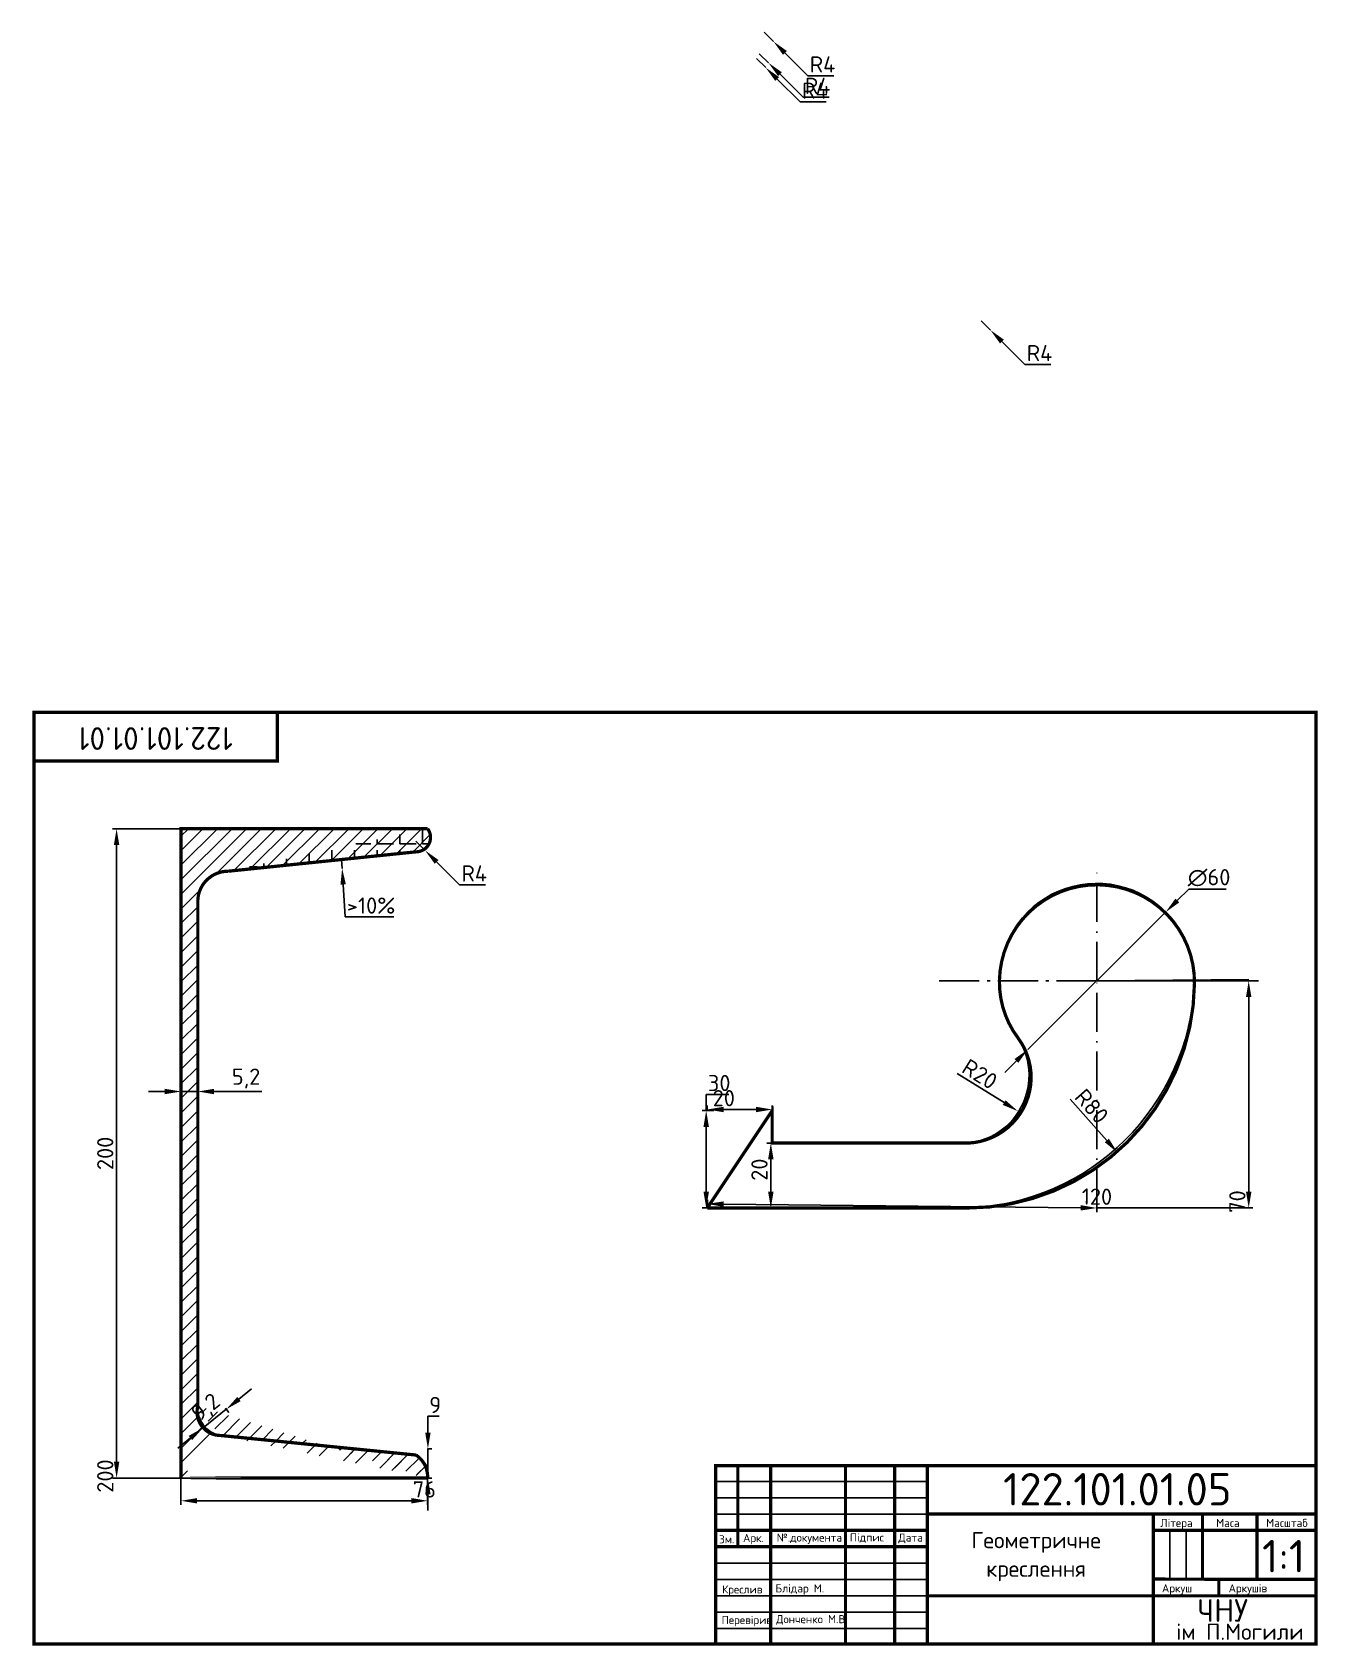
# Model space of a CAD drawing. Header units: millimetres. Extents: x 20 to 416, y 4 to 502.
import ezdxf
from ezdxf.enums import TextEntityAlignment as Align

# ---------------------------------------------------------------- set-up
doc = ezdxf.new("R2010")
doc.units = ezdxf.units.MM
doc.header["$PDMODE"] = 34
doc.header["$PDSIZE"] = -3
doc.linetypes.add('ACAD_ISO10W100', pattern=[18, 12, -3, 0, -3])
for name, color, linetype in [('Контур', 7, 'Continuous'), ('Осьові', 1, 'ACAD_ISO10W100'), ('Розміри', 5, 'Continuous')]:
    doc.layers.add(name, color=color, linetype=linetype)
doc.styles.get("Standard").update_dxf_attribs({"font": 'isocpeur.ttf'})
doc.dimstyles.new('ESKD_', dxfattribs={"dimtxt": 5, "dimasz": 5, "dimexe": 1.25, "dimexo": 0, "dimgap": 1, "dimtad": 1, "dimtoh": 1, "dimdec": 1, "dimtxsty": 'Standard', "dimcen": 2.5, "dimclrd": 256, "dimclre": 256, "dimclrt": 256, "dimadec": 0, "dimazin": 0, "dimtfac": 1, "dimtdec": 1, "dimtmove": 0, "dimatfit": 3, "dimfxl": 1, "dimtfillclr": 256, "dimlwd": -1, "dimlwe": -1, "dimarcsym": 0})

# ---------------------------------------------------------------- blocks, each defined once
blk = doc.blocks.new('*D1')
at = {"layer": 'Defpoints', "color": 0, "transparency": 16777216}
for p in [(65.29634847582204, 256.1657777469815), (45.47572774469847, 56.16577774698137), (65.296348475822, 56.16577774698138)]:
    blk.add_point(p, dxfattribs=at)
at = {"layer": 'Розміри', "transparency": 16777216}
for p, q in [((65.29634847582204, 256.1657777469815), (44.22572774469842, 256.1657777469815)), ((45.47572774469842, 251.1657777469815), (45.47572774469847, 61.16577774698137)), ((65.296348475822, 56.16577774698138), (44.22572774469847, 56.16577774698137))]:
    blk.add_line(p, q, dxfattribs=at)
for points in [[(44.64239441136509, 251.1657777469815), (46.30906107803176, 251.1657777469815), (45.47572774469842, 256.1657777469815)], [(44.64239441136513, 61.16577774698137), (46.3090610780318, 61.16577774698137), (45.47572774469847, 56.16577774698137)]]:
    blk.add_solid(points, dxfattribs=at)
at = {"layer": 'Розміри', "transparency": 16777216, "insert": (41.97572774469847, 56.77476887357068), "char_height": 5, "attachment_point": 5, "rotation": 90}
blk.add_mtext('200', dxfattribs=at)
blk = doc.blocks.new('*D2')
at = {"layer": 'Defpoints', "color": 0, "transparency": 16777216}
for p in [(45.47572774469847, 256.1657777469814), (45.47572774469844, 256.1657777469814), (65.296348475822, 56.16577774698138)]:
    blk.add_point(p, dxfattribs=at)
at = {"layer": 'Розміри', "transparency": 16777216}
for p, q in [((45.47572774469847, 256.1657777469814), (44.22572774469844, 256.1657777469814)), ((45.47572774469848, 61.16577774698137), (45.47572774469844, 251.1657777469814)), ((65.296348475822, 56.16577774698138), (44.22572774469848, 56.16577774698137))]:
    blk.add_line(p, q, dxfattribs=at)
for points in [[(44.6423944113651, 251.1657777469814), (46.30906107803177, 251.1657777469814), (45.47572774469844, 256.1657777469814)], [(44.64239441136515, 61.16577774698137), (46.30906107803182, 61.16577774698137), (45.47572774469848, 56.16577774698137)]]:
    blk.add_solid(points, dxfattribs=at)
at = {"layer": 'Розміри', "transparency": 16777216, "insert": (41.9757277446985, 156.1657777469813), "char_height": 5, "attachment_point": 5, "rotation": 90}
blk.add_mtext('200', dxfattribs=at)
blk = doc.blocks.new('*D5')
at = {"layer": 'Defpoints', "color": 0, "transparency": 16777216}
for p in [(79.03711733396932, 77.66388135562936), (71.87284170376974, 71.9233466405667), (72.116121694207, 71.61972947016069)]:
    blk.add_point(p, dxfattribs=at)
at = {"layer": 'Розміри', "transparency": 16777216}
for p, q in [((83.18231877100732, 80.48676526863227), (87.08424021760807, 83.6132663520412)), ((79.28039732440658, 77.36026418522334), (72.116121694207, 71.61972947016069)), ((79.03711733396932, 77.66388135562936), (80.06202259525881, 76.38478382357316)), ((71.87284170376974, 71.9233466405667), (72.89774696505923, 70.64424910851051)), ((68.21420024760626, 68.49322838675177), (64.31227880100552, 65.36672730334284))]:
    blk.add_line(p, q, dxfattribs=at)
for points in [[(82.66123525710583, 81.1370855097324), (83.7034022849088, 79.83644502753215), (79.28039732440658, 77.36026418522334)], [(67.69311673370477, 69.14354862785189), (68.73528376150774, 67.84290814565163), (72.116121694207, 71.61972947016069)]]:
    blk.add_solid(points, dxfattribs=at)
at = {"layer": 'Розміри', "transparency": 16777216, "insert": (73.19705864257963, 77.61153398497261), "char_height": 5, "attachment_point": 5, "rotation": 38.704225953155365}
blk.add_mtext('9,2', dxfattribs=at)
blk = doc.blocks.new('*D6')
at = {"layer": 'Defpoints', "color": 0, "transparency": 16777216}
for p in [(65.29634847582201, 56.16577774698135), (141.296348475822, 56.16577774698135), (141.296348475822, 49.15254101047003)]:
    blk.add_point(p, dxfattribs=at)
at = {"layer": 'Розміри', "transparency": 16777216}
for p, q in [((65.29634847582201, 56.16577774698135), (65.29634847582201, 47.90254101047003)), ((141.296348475822, 56.16577774698135), (141.296348475822, 47.90254101047003)), ((70.29634847582201, 49.15254101047003), (136.296348475822, 49.15254101047003))]:
    blk.add_line(p, q, dxfattribs=at)
for points in [[(70.29634847582201, 49.98587434380337), (70.29634847582201, 48.3192076771367), (65.29634847582201, 49.15254101047003)], [(136.296348475822, 49.98587434380337), (136.296348475822, 48.3192076771367), (141.296348475822, 49.15254101047003)]]:
    blk.add_solid(points, dxfattribs=at)
at = {"layer": 'Розміри', "transparency": 16777216, "insert": (140.2808334249078, 52.65254101047003), "char_height": 5, "attachment_point": 5}
blk.add_mtext('76', dxfattribs=at)
blk = doc.blocks.new('*D7')
at = {"layer": 'Defpoints', "color": 0, "transparency": 16777216}
for p in [(141.2963484758221, 65.16577774698138), (141.378563003931, 65.16577774698138), (141.2963484758221, 56.16577774698138)]:
    blk.add_point(p, dxfattribs=at)
at = {"layer": 'Розміри', "transparency": 16777216}
for p, q in [((141.378563003931, 70.16577774698138), (141.378563003931, 75.16577774698138)), ((141.378563003931, 75.16577774698138), (144.878563003931, 75.16577774698138)), ((141.2963484758221, 65.16577774698138), (142.628563003931, 65.16577774698138)), ((141.3785630039311, 56.16577774698138), (141.378563003931, 65.16577774698138)), ((141.2963484758221, 56.16577774698138), (142.6285630039311, 56.16577774698138)), ((141.3785630039311, 51.16577774698138), (141.3785630039311, 46.16577774698137))]:
    blk.add_line(p, q, dxfattribs=at)
for points in [[(140.5452296705977, 70.16577774698138), (142.2118963372644, 70.16577774698138), (141.378563003931, 65.16577774698138)], [(140.5452296705977, 51.16577774698138), (142.2118963372644, 51.16577774698138), (141.3785630039311, 56.16577774698138)]]:
    blk.add_solid(points, dxfattribs=at)
at = {"layer": 'Розміри', "transparency": 16777216, "insert": (143.628563003931, 78.66577774698132), "char_height": 5, "attachment_point": 5}
blk.add_mtext('9', dxfattribs=at)
blk = doc.blocks.new('*D10')
at = {"layer": 'Defpoints', "color": 0, "transparency": 16777216}
for p in [(227.1128360396156, 169.3400599608106), (229.4464028042238, 169.3400599608106), (229.4464028042238, 139.3400599608106)]:
    blk.add_point(p, dxfattribs=at)
at = {"layer": 'Розміри', "transparency": 16777216}
for p, q in [((227.1128360396156, 169.3400599608106), (227.1128360396156, 174.3403592284411)), ((227.1128360396156, 174.3403592284411), (234.1128360396156, 174.3403592284411)), ((229.4464028042238, 169.3400599608106), (225.8628360396156, 169.3400599608106)), ((227.1128360396156, 144.3400599608106), (227.1128360396156, 164.3400599608106)), ((229.4464028042238, 139.3400599608106), (225.8628360396156, 139.3400599608106))]:
    blk.add_line(p, q, dxfattribs=at)
for points in [[(226.2795027062822, 164.3400599608106), (227.9461693729489, 164.3400599608106), (227.1128360396156, 169.3400599608106)], [(226.2795027062822, 144.3400599608106), (227.9461693729489, 144.3400599608106), (227.1128360396156, 139.3400599608106)]]:
    blk.add_solid(points, dxfattribs=at)
at = {"layer": 'Розміри', "transparency": 16777216, "insert": (231.1128360396156, 177.840359228441), "char_height": 5, "attachment_point": 5}
blk.add_mtext('30', dxfattribs=at)
blk = doc.blocks.new('*D11')
at = {"layer": 'Defpoints', "color": 0, "transparency": 16777216}
for p in [(227.4453872384638, 169.6777912267989), (227.4453872384638, 169.3400599608105), (247.4453872384638, 169.3400599608105)]:
    blk.add_point(p, dxfattribs=at)
at = {"layer": 'Розміри', "transparency": 16777216}
for p, q in [((227.4453872384638, 169.3400599608105), (227.4453872384638, 170.9277912267989)), ((242.4453872384638, 169.6777912267989), (232.4453872384638, 169.6777912267989)), ((247.4453872384638, 169.3400599608105), (247.4453872384638, 170.9277912267989))]:
    blk.add_line(p, q, dxfattribs=at)
for points in [[(232.4453872384638, 170.5111245601323), (232.4453872384638, 168.8444578934656), (227.4453872384638, 169.6777912267989)], [(242.4453872384638, 170.5111245601323), (242.4453872384638, 168.8444578934656), (247.4453872384638, 169.6777912267989)]]:
    blk.add_solid(points, dxfattribs=at)
at = {"layer": 'Розміри', "transparency": 16777216, "insert": (232.5441485880613, 173.1777912267989), "char_height": 5, "attachment_point": 5}
blk.add_mtext('20', dxfattribs=at)
blk = doc.blocks.new('*D12')
at = {"layer": 'Defpoints', "color": 0, "transparency": 16777216}
for p in [(247.4453872384639, 159.3400599608106), (247.0172699041094, 139.3400599608106), (247.4453872384639, 139.3400599608106)]:
    blk.add_point(p, dxfattribs=at)
at = {"layer": 'Розміри', "transparency": 16777216}
for p, q in [((247.4453872384639, 159.3400599608106), (245.7672699041094, 159.3400599608106)), ((247.0172699041094, 154.3400599608106), (247.0172699041094, 144.3400599608106)), ((247.4453872384639, 139.3400599608106), (245.7672699041094, 139.3400599608106))]:
    blk.add_line(p, q, dxfattribs=at)
for points in [[(246.1839365707761, 154.3400599608106), (247.8506032374428, 154.3400599608106), (247.0172699041094, 159.3400599608106)], [(246.1839365707761, 144.3400599608106), (247.8506032374428, 144.3400599608106), (247.0172699041094, 139.3400599608106)]]:
    blk.add_solid(points, dxfattribs=at)
at = {"layer": 'Розміри', "transparency": 16777216, "insert": (243.5172699041094, 151.1523659013552), "char_height": 5, "attachment_point": 5, "rotation": 90}
blk.add_mtext('20', dxfattribs=at)
blk = doc.blocks.new('*D13')
at = {"layer": 'Defpoints', "color": 0, "transparency": 16777216}
for p in [(227.4453872384638, 139.3400599608105), (347.4519375850252, 139.3399915144394), (347.4388365343045, 138.0862154383568)]:
    blk.add_point(p, dxfattribs=at)
at = {"layer": 'Розміри', "transparency": 16777216}
for p, q in [((227.4453872384638, 139.3400599608105), (227.4715491696267, 141.8437678003914)), ((232.4582153431779, 140.5415925151242), (342.4522105310318, 139.3922350362083)), ((347.4388365343045, 138.0862154383568), (347.4649984654674, 140.5899232779378))]:
    blk.add_line(p, q, dxfattribs=at)
for points in [[(232.466922596806, 141.3748803574564), (232.4495080895497, 139.708304672792), (227.4584882891845, 140.5938360368931)], [(342.46091778466, 140.2255228785405), (342.4435032774037, 138.5589471938761), (347.4519375850252, 139.3399915144394)]]:
    blk.add_solid(points, dxfattribs=at)
at = {"layer": 'Розміри', "transparency": 16777216, "insert": (347.4819577037019, 142.8398688986059), "char_height": 5, "attachment_point": 5, "rotation": 359.40132244533226}
blk.add_mtext('120', dxfattribs=at)
blk = doc.blocks.new('*D14')
at = {"layer": 'Defpoints', "color": 0, "transparency": 16777216}
for p in [(347.4453872384639, 209.3400599608106), (347.4453872384639, 139.3400599608105), (394.2359613698184, 139.3400599608105)]:
    blk.add_point(p, dxfattribs=at)
at = {"layer": 'Розміри', "transparency": 16777216}
for p, q in [((347.4453872384639, 209.3400599608106), (395.4859613698184, 209.3400599608106)), ((394.2359613698184, 204.3400599608106), (394.2359613698184, 144.3400599608105)), ((347.4453872384639, 139.3400599608105), (395.4859613698184, 139.3400599608105))]:
    blk.add_line(p, q, dxfattribs=at)
for points in [[(393.4026280364851, 204.3400599608106), (395.0692947031517, 204.3400599608106), (394.2359613698184, 209.3400599608106)], [(393.4026280364851, 144.3400599608105), (395.0692947031517, 144.3400599608105), (394.2359613698184, 139.3400599608105)]]:
    blk.add_solid(points, dxfattribs=at)
at = {"layer": 'Розміри', "transparency": 16777216, "insert": (390.7359613698184, 141.3304179445312), "char_height": 5, "attachment_point": 5, "rotation": 90}
blk.add_mtext('70', dxfattribs=at)
blk = doc.blocks.new('*D15')
at = {"layer": 'Defpoints', "color": 0, "transparency": 16777216}
for p in [(306.1503985335717, 179.7116776867599), (323.1434000947817, 169.1647398401281)]:
    blk.add_point(p, dxfattribs=at)
at = {"layer": 'Розміри', "transparency": 16777216}
blk.add_line((304.4510983774506, 180.7663714714231), (318.8951497044792, 171.8014743017861), dxfattribs=at)
blk.add_solid([(319.3346054480888, 172.5095160335031), (318.4556939608696, 171.093432570069), (323.1434000947817, 169.1647398401281)], dxfattribs=at)
at = {"layer": 'Розміри', "transparency": 16777216, "insert": (311.3947129689743, 180.5760653906453), "char_height": 5, "attachment_point": 5, "rotation": 328.17363032221647}
blk.add_mtext('R20', dxfattribs=at)
blk = doc.blocks.new('*D16')
at = {"layer": 'Defpoints', "color": 0, "transparency": 16777216}
for p in [(368.6938381431596, 230.5179572632042), (326.1969363337679, 188.1621626584169)]:
    blk.add_point(p, dxfattribs=at)
at = {"layer": 'Розміри', "transparency": 16777216}
for p, q in [((375.7766551113916, 237.577256364002), (372.2352466272756, 234.0476068136031)), ((387.2766551113917, 237.577256364002), (375.7766551113916, 237.577256364002)), ((326.1969363337679, 188.1621626584169), (368.6938381431596, 230.5179572632042)), ((322.6555278496519, 184.6325131080179), (319.1141193655359, 181.102863557619))]:
    blk.add_line(p, q, dxfattribs=at)
for points in [[(371.6469717022091, 234.6378415609557), (372.8235215523421, 233.4573720662504), (368.6938381431596, 230.5179572632042)], [(322.0672529245854, 185.2227478553706), (323.2438027747183, 184.0422783606653), (326.1969363337679, 188.1621626584169)]]:
    blk.add_solid(points, dxfattribs=at)
at = {"layer": 'Розміри', "transparency": 16777216, "insert": (382.0266551113916, 241.077256364002), "char_height": 5, "attachment_point": 5}
blk.add_mtext('∅60', dxfattribs=at)
blk = doc.blocks.new('*D17')
at = {"layer": 'Defpoints', "color": 0, "transparency": 16777216}
for p in [(300.8794581231215, 216.3342494352885), (353.8472884273052, 156.3808595989566)]:
    blk.add_point(p, dxfattribs=at)
at = {"layer": 'Розміри', "transparency": 16777216}
blk.add_line((339.2811350936547, 172.8680418039479), (350.5367990332937, 160.1279464637274), dxfattribs=at)
blk.add_solid([(351.1613135107556, 160.6796946960626), (349.912284555832, 159.5761982313922), (353.8472884273052, 156.3808595989566)], dxfattribs=at)
at = {"layer": 'Розміри', "transparency": 16777216, "insert": (345.8766831718081, 170.6888801420311), "char_height": 5, "attachment_point": 5, "rotation": 311.4600658841316}
blk.add_mtext('R80', dxfattribs=at)
blk = doc.blocks.new('*D21')
at = {"layer": 'Defpoints', "color": 0, "transparency": 16777216}
for p in [(137.6862263770185, 252.2938729020858), (140.5214079162767, 249.4722163603627)]:
    blk.add_point(p, dxfattribs=at)
at = {"layer": 'Розміри', "transparency": 16777216}
for p, q in [((137.6862263770185, 252.2938729020858), (140.5214079162767, 249.4722163603627)), ((151.1533386884952, 238.8910043289008), (144.0653848403495, 245.9451456832087)), ((159.1533386884952, 238.8910043289008), (151.1533386884952, 238.8910043289008))]:
    blk.add_line(p, q, dxfattribs=at)
blk.add_solid([(144.6532299532085, 246.5358085038875), (143.4775397274906, 245.3544828625299), (140.5214079162767, 249.4722163603627)], dxfattribs=at)
at = {"layer": 'Розміри', "transparency": 16777216, "insert": (155.6533386884952, 242.3910043289007), "char_height": 5, "attachment_point": 5}
blk.add_mtext('R4', dxfattribs=at)
blk = doc.blocks.new('*D23')
at = {"layer": 'Defpoints', "color": 0, "transparency": 16777216}
for p in [(65.29634847582201, 175.2226141323081), (65.29634847582201, 175.1380924898088), (70.496348475822, 175.1380924898088)]:
    blk.add_point(p, dxfattribs=at)
at = {"layer": 'Розміри', "transparency": 16777216}
for p, q in [((60.29634847582201, 175.2226141323081), (55.29634847582201, 175.2226141323081)), ((65.29634847582201, 175.1380924898088), (65.29634847582201, 176.4726141323081)), ((65.29634847582201, 175.2226141323081), (70.496348475822, 175.2226141323081)), ((70.496348475822, 175.1380924898088), (70.496348475822, 176.4726141323081)), ((75.496348475822, 175.2226141323081), (90.246348475822, 175.2226141323081))]:
    blk.add_line(p, q, dxfattribs=at)
for points in [[(60.29634847582201, 176.0559474656414), (60.29634847582201, 174.3892807989747), (65.29634847582201, 175.2226141323081)], [(75.496348475822, 176.0559474656414), (75.496348475822, 174.3892807989747), (70.496348475822, 175.2226141323081)]]:
    blk.add_solid(points, dxfattribs=at)
at = {"layer": 'Розміри', "transparency": 16777216, "insert": (85.371348475822, 179.2226141323081), "char_height": 5, "attachment_point": 5}
blk.add_mtext('5,2', dxfattribs=at)
blk = doc.blocks.new('*D26')
at = {"layer": 'Defpoints', "color": 0, "transparency": 16777216}
for p in [(242.6118112717301, 493.4353548421537), (245.4469928109883, 490.6136983004307)]:
    blk.add_point(p, dxfattribs=at)
at = {"layer": 'Розміри', "transparency": 16777216}
for p, q in [((242.6118112717301, 493.4353548421537), (245.4469928109883, 490.6136983004307)), ((256.0789235832067, 480.0324862689687), (248.9909697350611, 487.0866276232767)), ((264.0789235832067, 480.0324862689687), (256.0789235832067, 480.0324862689687))]:
    blk.add_line(p, q, dxfattribs=at)
blk.add_solid([(249.5788148479201, 487.6772904439555), (248.4031246222021, 486.4959648025978), (245.4469928109883, 490.6136983004307)], dxfattribs=at)
at = {"layer": 'Розміри', "transparency": 16777216, "insert": (260.5789235832067, 483.5324862689687), "char_height": 5, "attachment_point": 5}
blk.add_mtext('R4', dxfattribs=at)
blk = doc.blocks.new('*D29')
at = {"layer": 'Defpoints', "color": 0, "transparency": 16777216}
for p in [(243.4749547667573, 494.9145756173846), (246.3101363060155, 492.0929190756615)]:
    blk.add_point(p, dxfattribs=at)
at = {"layer": 'Розміри', "transparency": 16777216}
for p, q in [((243.4749547667573, 494.9145756173846), (246.3101363060155, 492.0929190756615)), ((256.9420670782341, 481.5117070441997), (249.8541132300884, 488.5658483985076)), ((264.942067078234, 481.5117070441997), (256.9420670782341, 481.5117070441997))]:
    blk.add_line(p, q, dxfattribs=at)
blk.add_solid([(250.4419583429474, 489.1565112191864), (249.2662681172293, 487.9751855778287), (246.3101363060155, 492.0929190756615)], dxfattribs=at)
at = {"layer": 'Розміри', "transparency": 16777216, "insert": (261.442067078234, 485.0117070441996), "char_height": 5, "attachment_point": 5}
blk.add_mtext('R4', dxfattribs=at)
blk = doc.blocks.new('*D32')
at = {"layer": 'Defpoints', "color": 0, "transparency": 16777216}
for p in [(311.829357785357, 412.5940096088176), (314.6645393246153, 409.7723530670946)]:
    blk.add_point(p, dxfattribs=at)
at = {"layer": 'Розміри', "transparency": 16777216}
for p, q in [((311.829357785357, 412.5940096088176), (314.6645393246153, 409.7723530670946)), ((325.2964700968338, 399.1911410356328), (318.2085162486881, 406.2452823899407)), ((333.2964700968338, 399.1911410356327), (325.2964700968338, 399.1911410356328))]:
    blk.add_line(p, q, dxfattribs=at)
blk.add_solid([(318.7963613615472, 406.8359452106195), (317.6206711358292, 405.6546195692619), (314.6645393246153, 409.7723530670946)], dxfattribs=at)
at = {"layer": 'Розміри', "transparency": 16777216, "insert": (329.7964700968338, 402.6911410356327), "char_height": 5, "attachment_point": 5}
blk.add_mtext('R4', dxfattribs=at)
blk = doc.blocks.new('*D36')
at = {"layer": 'Defpoints', "color": 0, "transparency": 16777216}
for p in [(244.9895321197438, 501.5077208021714), (247.824713659002, 498.6860642604483)]:
    blk.add_point(p, dxfattribs=at)
at = {"layer": 'Розміри', "transparency": 16777216}
for p, q in [((244.9895321197438, 501.5077208021714), (247.824713659002, 498.6860642604483)), ((258.4566444312206, 488.1048522289865), (251.3686905830749, 495.1589935832944)), ((266.4566444312206, 488.1048522289864), (258.4566444312206, 488.1048522289865))]:
    blk.add_line(p, q, dxfattribs=at)
blk.add_solid([(251.956535695934, 495.7496564039732), (250.7808454702159, 494.5683307626155), (247.824713659002, 498.6860642604483)], dxfattribs=at)
at = {"layer": 'Розміри', "transparency": 16777216, "insert": (262.9566444312206, 491.6048522289864), "char_height": 5, "attachment_point": 5}
blk.add_mtext('R4', dxfattribs=at)
blk = doc.blocks.new('*D37')
at = {"layer": 'Defpoints', "color": 0, "transparency": 16777216}
for p in [(114.7921087459039, 246.6841692894371), (114.9620035699753, 243.9655366287745)]:
    blk.add_point(p, dxfattribs=at)
at = {"layer": 'Розміри', "transparency": 16777216}
for p, q in [((114.7921087459039, 246.6841692894371), (114.9620035699753, 243.9655366287745)), ((115.8978059612865, 228.9909606883321), (115.273858949054, 238.9752714832597)), ((130.8978059612865, 228.9909606883321), (115.8978059612865, 228.9909606883321))]:
    blk.add_line(p, q, dxfattribs=at)
blk.add_solid([(116.1055698066398, 239.0272473797729), (114.4421480914682, 238.9232955867466), (114.9620035699753, 243.9655366287745)], dxfattribs=at)
at = {"layer": 'Розміри', "transparency": 16777216, "insert": (123.8978059612865, 232.492854627726), "char_height": 5, "attachment_point": 5}
blk.add_mtext('>10%', dxfattribs=at)

msp = doc.modelspace()

# ---------------------------------------------------------------- hatches: boundary and pattern name
at = {"layer": 'Контур'}
h = msp.add_hatch(dxfattribs=at)
h.set_pattern_fill('ANSI32', color=256)
h.set_pattern_definition([(45, (0, 0), (-6.735192090801866, 6.735192090801866), []), (45, (4.490130000000001, 0), (-6.735192090801866, 6.735192090801866), [])])
h.paths.add_polyline_path([(65.29634847582201, 56.16577774698135), (141.296348475822, 56.16577774698135)])
edge = h.paths.add_edge_path()
edge.add_line((77.49583400738017, 69.26177710929484), (137.7369114149745, 63.23766936853543))
edge.add_arc((133.1108383821843, 56.47754916222976), 8.191445349168252, -2.181239221831504, 55.61545490712558, ccw=False)
h.paths.add_polyline_path([(83.04504239849797, 289.205838178576), (31.24504239849797, 289.205838178576), (31.24504239849797, 278.705838178576), (83.04504239849797, 278.705838178576)], flags=9)
h = msp.add_hatch(dxfattribs=at)
h.set_pattern_fill('ANSI31', color=256)
h.set_pattern_definition([(45, (0, 0), (-2.245064030267288, 2.245064030267288), [])])
h.paths.add_polyline_path([(65.29634847582201, 56.16577774698135), (141.296348475822, 56.16577774698135)], flags=17)
edge = h.paths.add_edge_path()
edge.add_line((65.29634847582201, 56.16577774698135), (65.29634847582201, 256.1657777469813))
edge.add_line((65.29634847582201, 256.1657777469813), (141.296348475822, 256.1657777469813))
edge.add_line((79.82017658089802, 243.0756558494095), (137.7421955944274, 249.0522310954576))
edge.add_arc((137.7421955944274, 253.4968880131279), 4.444656917670272, 270, 396.9036726460406)
edge.add_arc((79.82017658089863, 233.750203757697), 9.325452091712606, 90, 181.0693015857231)
edge.add_line((70.49634847582202, 233.5761745020793), (70.49634847582199, 77.5020871320146))
edge.add_line((77.49583400738017, 69.26177710929484), (137.7369114149745, 63.23766936853543))
edge.add_arc((133.1108383821843, 56.47754916222976), 8.191445349168252, -2.181239221831504, 55.61545490712558, ccw=False)
edge.add_arc((77.49583400738024, 76.49100834801862), 7.229231238723813, 164.540216628161, 270.00000000000045, ccw=False)
h = msp.add_hatch(dxfattribs=at)
h.set_pattern_fill('ANGLE', color=256)
h.set_pattern_definition([(0, (0, 0), (0, 6.985), [5.08, -1.905]), (90, (0, 0), (-6.985, 4.277078946022131e-16), [5.08, -1.905])])
edge = h.paths.add_edge_path()
edge.add_line((79.82017658089802, 243.0756558494095), (137.7421955944274, 249.0522310954576))
edge.add_arc((137.7421955944274, 253.4968880131279), 4.444656917670272, 270, 396.9036726460406)

# ---------------------------------------------------------------- linework, layer by layer
for p, q in [((65.29634847582201, 256.1657777469813), (65.29634847582201, 56.16577774698135)), ((65.29634847582201, 256.1657777469813), (141.296348475822, 256.1657777469813)), ((70.49634847582202, 233.5761745020793), (70.49634847582202, 231.2507811010951)), ((70.49634847582202, 231.2507811010951), (70.49634847582199, 77.50208713201461)), ((227.4453872384638, 139.3400599608105), (247.4453872384638, 169.3400599608105)), ((247.4453872384638, 169.3400599608105), (247.4453872384638, 159.3400599608105)), ((247.4453872384638, 159.3400599608105), (303.1092100758829, 159.3400599608105)), ((227.4453872384638, 139.3400599608105), (307.581657813421, 139.3400599608105)), ((137.7369114149745, 63.23766936853541), (77.49583400738017, 69.26177710929484)), ((137.7369114149745, 63.2376693685354), (102.5125948815409, 66.76010102187877)), ((236.863162814614, 60), (236.863162814614, 34.98283750303096)), ((246.9368496676129, 60), (246.9368496676129, 5)), ((270.0223799123523, 60), (270.0223799123523, 5)), ((285.1329090318236, 60), (285.1329090318236, 5)), ((295.2065958848225, 60), (295.2065958848225, 5)), ((65.29634847582201, 56.16577774698135), (141.296348475822, 56.16577774698135)), ((230, 55.12066521234442), (295.2065958848225, 55.12066521234442)), ((230, 50.08620847061047), (295.2065958848225, 50.08620847061047)), ((230, 45.05175172887664), (295.2065958848225, 45.05175172887665)), ((415, 45.05175172887664), (295.2065958848225, 45.05175172887665)), ((364.8829249246141, 45.05175172887665), (364.8829249246141, 5)), ((379.9934540440854, 45.05175172887665), (379.9934540440854, 24.9139240195633)), ((396.7829305857142, 45.05175172887664), (396.7829305857142, 24.9139240195633)), ((230, 40.0172942447648), (295.2065958848225, 40.0172942447648)), ((415, 40.0172942447648), (364.8829249246141, 40.01729424476481)), ((369.9197671910865, 40.01729424476481), (369.9197671910865, 24.9139240195633)), ((374.956610617586, 40.01729424476481), (374.956610617586, 24.9139240195633)), ((230, 34.98283750303096), (295.2065958848225, 34.98283750303096)), ((230, 29.94838076129713), (295.2065958848225, 29.94838076129713)), ((230, 24.9139240195633), (295.2065958848225, 24.9139240195633)), ((415, 24.9139240195633), (364.8829249246141, 24.9139240195633)), ((385.0302963105578, 19.87946653545135), (385.0302963105578, 24.9139240195633)), ((396.7829305857142, 24.9139240195633), (396.7829305857142, 24.9139240195633)), ((230, 19.87946653545134), (295.2065958848225, 19.87946653545134)), ((415, 19.87946653545134), (295.2065958848225, 19.87946653545136)), ((230, 14.84500979371751), (295.2065958848225, 14.84500979371751)), ((230, 9.810553051983675), (295.2065958848225, 9.810553051983675))]:
    msp.add_line(p, q, dxfattribs=at)
at = {"layer": 'Контур', "const_width": 1}
for points in [[(20, 5), (415, 5), (415, 292), (20, 292)], [(20, 277), (95, 277), (95, 292), (20, 292)], [(65.29634847582201, 56.16577774698135), (141.296348475822, 56.16577774698135)]]:
    msp.add_lwpolyline(points, close=True, dxfattribs=at)
for points in [[(65.29634847582201, 56.16577774698135), (65.29634847582201, 256.1657777469813), (141.296348475822, 256.1657777469813)], [(79.82017658089802, 243.0756558494095), (137.7421955944274, 249.0522310954576)], [(70.49634847582202, 233.5761745020793), (70.49634847582199, 77.50208713201461)], [(227.4453872384638, 139.3400599608105), (247.4453872384638, 169.3400599608105), (247.4453872384638, 159.3400599608105), (307.9363313968084, 159.3400599608105)], [(307.9363313968084, 159.3400599608105), (307.9363313968084, 159.3400599608105)], [(227.4453872384638, 139.3400599608105), (307.5816578134208, 139.3400599608105)], [(415, 5), (415, 60), (230, 60), (230, 5)], [(236.863162814614, 34.98283750303096), (236.863162814614, 60)], [(246.9368496676129, 5), (246.936849667613, 60)], [(270.0223799123523, 5), (270.0223799123523, 60)], [(285.1329090318236, 5), (285.1329090318236, 60)], [(295.2065958848225, 5), (295.2065958848225, 60)], [(295.2065958848225, 45.05175172887665), (415, 45.05175172887664)], [(364.8829249246141, 5), (364.8829249246141, 45.05175172887665)], [(379.9934540440854, 24.9139240195633), (379.9934540440854, 45.05175172887665)], [(396.7829305857142, 24.95461742647258), (396.7829305857142, 45.05175172887664)], [(230, 40.0172942447648), (295.2065958848225, 40.0172942447648)], [(415, 40.0172942447648), (364.8829249246141, 40.0172942447648)], [(230, 34.98283750303096), (295.2065958848225, 34.98283750303096)], [(364.8829249246141, 25.02587586443832), (415, 24.9139240195633)], [(385.0302963105578, 19.87946653545135), (385.0302963105578, 24.9139240195633)], [(295.2065958848225, 19.87946653545136), (415, 19.87946653545136)]]:
    msp.add_lwpolyline(points, dxfattribs=at)
for points in [[(79.82017658089802, 243.0756558494095), (137.7421955944274, 249.0522310954576, 0.6182376693468127), (141.296348475822, 256.1657777469813, 1.000000000000004)], [(79.82017658089863, 243.0756558494096, 0.4196904039942002), (70.49634847582202, 233.5761745020792, 0.9815091755190191)], [(307.5816578134208, 139.3400599608105, 0.4110797911878941), (377.5282566544786, 208.5414303919022, 0.9974231773533363), (317.4453872384636, 209.3400599608105, -0.08624551535374388)], [(317.4453872384635, 209.3400599608105, 0.1663015150942378), (323.1592278559655, 191.728062276053, -1.070193351755258)], [(323.1592278559697, 191.7280622760473, -0.6012501376741246), (307.9363313968084, 159.3400599608105, 41.02132391612214)], [(77.4958340073803, 69.26177710929481, -0.4956419713178596), (70.52817230408503, 78.41804615028757, -0.7609717093393544)]]:
    msp.add_lwpolyline(points, format="xyb", dxfattribs=at)
at = {"layer": 'Контур'}
msp.add_lwpolyline([(77.49583400738017, 69.26177710929484, 1, 1, 0), (137.7369114149745, 63.23766936853543, 1, 1, -0.2576713807368414), (141.296348475822, 56.16577774698135, 0, 0, 0)], format="xyseb", dxfattribs=at)
for centre, radius, start, end in [((79.38295033627553, 234.1793453285723), 8.90704820196613, 87.18635293845826, 183.8829486472682), ((347.4453872384637, 209.3400599608105), 30.00000000000004, 1.332282455001331, 215.9491196451579), ((397.4318706281593, 210.5025909632743), 20, 181.3322824550013, 185.6273540637312), ((378.4453391385426, 209.394669417855), 1, 180.1009320331748, 186.1813313167595), ((378.4453391385426, 209.3946694178552), 1, 180.1009320331748, 186.1813313167611), ((305.186582349556, 211.7115394698548), 72.41110020435829, 271.8954656046166, 357.4908274953918), ((305.5227707363456, 180.245981009317), 21.04478106201437, 263.4144338556526, 33.06583334708127), ((79.03711733396933, 77.66388135562937), 8.542301215661656, 174.9349958776777, 259.6052207504829), ((134.816241016867, 57.33591544757484), 6.584908117654723, 349.7641842930674, 63.67003139222629)]:
    msp.add_arc(centre, radius, start, end, dxfattribs=at)
at = {"layer": 'Осьові'}
for p, q in [((347.4453872384638, 209.3400599608105), (347.4453872384638, 245.1353275094978)), ((347.4453872384638, 209.3400599608105), (298.8385201397979, 209.3400599608105)), ((298.8385201397979, 209.3400599608105), (397.2608992995014, 209.3400599608105)), ((347.4453872384638, 139.3400599608105), (347.4453872384638, 209.3400599608105))]:
    msp.add_line(p, q, dxfattribs=at)
at = {"layer": 'Розміри'}
msp.add_line((347.4453872384638, 209.3400599608105), (394.2359613698185, 209.6749964513495), dxfattribs=at)

# ---------------------------------------------------------------- texts
at = {"layer": 'Контур'}
msp.add_text('122.101.01.01', height=7, rotation=180, dxfattribs=at).set_placement((81.29504239849797, 287.455838178576))
for s, height, p in [('122.101.01.05', 10, (318.5761259924857, 47.70281727091196)), ('Зм.', 2.5, (231.0803076165289, 36.03893410471517)), ('Арк.', 2.5, (238.4722692592939, 36.44632881392575)), ('№.документа', 2.5, (248.8525309767556, 36.56809419880119)), ('Підпис', 2.5, (271.3568436526232, 36.60355408757621)), ('Дата', 2.5, (286.3162051505751, 36.56679253818876)), ('1:1', 10, (398.3559684994207, 27.09168593042613)), ('Креслив', 2.5, (231.9984560292644, 20.59472210853983)), ('Блідар М.', 2.5, (248.4185828800851, 20.91272046072925)), ('Аркушів', 2.5, (388.0508193407863, 20.95655611076597)), ('ЧНУ', 7, (378.4416631993456, 11.86483707932177)), ('Перевірив', 2.5, (231.8711684352595, 11.18195865556015)), ('Донченко М.В.', 2.5, (248.6731580680951, 11.4363571805402)), ('ім П.Могили', 5, (371.8992590951711, 6.305760538889752))]:
    msp.add_text(s, height=height, dxfattribs=at).set_placement(p)
for s, height, p in [('Літера', 2.5, (371.9734765116643, 41.07861821270819)), ('Маса', 2.5, (387.8305327616029, 41.07861821270819)), ('Масштаб', 2.5, (406.012532987867, 41.07861821270819)), ('Геометричне', 5, (328.7451439106287, 34.5151383062514)), ('креслення', 5, (328.7451439106287, 25.72542929028725)), ('Аркуш', 2.5, (372.1741319467451, 20.95655611076597))]:
    msp.add_text(s, height=height, dxfattribs=at).set_placement(p, align=Align.CENTER)

# ---------------------------------------------------------------- dimensions: what is measured, and where the dimension line sits
at = {"layer": 'Розміри'}
for center, mpoint, picture, middle in [((244.9895321197438, 501.5077208021714), (247.824713659002, 498.6860642604483), '*D36', (262.9566444312206, 491.6048522289864)), ((242.6118112717301, 493.4353548421537), (245.4469928109883, 490.6136983004307), '*D26', (260.5789235832067, 483.5324862689687)), ((243.4749547667573, 494.9145756173846), (246.3101363060155, 492.0929190756615), '*D29', (261.442067078234, 485.0117070441996)), ((311.829357785357, 412.5940096088176), (314.6645393246153, 409.7723530670946), '*D32', (329.7964700968338, 402.6911410356327)), ((137.6862263770185, 252.2938729020858), (140.5214079162767, 249.4722163603627), '*D21', (155.6533386884952, 242.3910043289007))]:
    dim = msp.add_radius_dim(center=center, mpoint=mpoint, dimstyle='ESKD_', dxfattribs=at)
    dim.commit()
    dim.dimension.update_dxf_attribs({"geometry": picture, "text_midpoint": middle})
for base, p1, p2, angle, picture, middle, dimtype in [((45.47572774469847, 56.16577774698137), (65.29634847582201, 256.1657777469813), (65.29634847582197, 56.16577774698135), 90, '*D1', (45.47572774469847, 56.77476887357068), 160), ((394.2359613698184, 139.3400599608105), (347.4453872384638, 209.3400599608105), (347.4453872384638, 139.3400599608105), 90, '*D14', (394.2359613698184, 141.3304179445312), 160), ((227.1128360396156, 169.3400599608106), (229.4464028042237, 139.3400599608105), (229.4464028042237, 169.3400599608105), 90, '*D10', (231.1128360396156, 174.340359228441), 160), ((247.0172699041094, 139.3400599608106), (247.4453872384638, 159.3400599608105), (247.4453872384638, 139.3400599608105), 90, '*D12', (247.0172699041094, 151.1523659013552), 160), ((347.4519375850252, 139.3399915144394), (227.4453872384638, 139.3400599608105), (347.4388365343045, 138.0862154383568), 359.4013224453322, '*D13', (347.4453872384636, 139.3400599608105), 161), ((72.116121694207, 71.61972947016069), (79.03711733396933, 77.66388135562937), (71.87284170376975, 71.9233466405667), 218.70422595315534, '*D5', (75.69825950930678, 74.48999682769201), 161), ((141.378563003931, 65.16577774698138), (141.296348475822, 56.16577774698135), (141.296348475822, 65.16577774698135), 90, '*D7', (143.628563003931, 75.16577774698132), 160)]:
    dim = msp.add_linear_dim(base=base, p1=p1, p2=p2, angle=angle, dimstyle='ESKD_', dxfattribs=at)
    dim.commit()
    dim.dimension.update_dxf_attribs({"geometry": picture, "text_midpoint": middle, "dimtype": dimtype})
dim = msp.add_linear_dim(base=(45.47572774469844, 256.1657777469814), p1=(65.29634847582197, 56.16577774698135), p2=(45.47572774469845, 256.1657777469813), angle=90, dimstyle='ESKD_', override={"dimtmove": 1}, dxfattribs=at)
dim.commit()
dim.dimension.update_dxf_attribs({"geometry": '*D2', "text_midpoint": (41.9757277446985, 156.1657777469813)})
dim = msp.add_radius_dim(center=(114.7921087459039, 246.6841692894371), mpoint=(114.9620035699753, 243.9655366287745), text='>10%', dimstyle='ESKD_', dxfattribs=at)
dim.commit()
dim.dimension.update_dxf_attribs({"geometry": '*D37', "text_midpoint": (123.8978059612865, 232.492854627726)})
dim = msp.add_diameter_dim_2p(p1=(326.1969363337679, 188.1621626584169), p2=(368.6938381431596, 230.5179572632042), dimstyle='ESKD_', dxfattribs=at)
dim.commit()
dim.dimension.update_dxf_attribs({"geometry": '*D16', "text_midpoint": (382.0266551113916, 237.577256364002), "dimtype": 163})
for center, mpoint, picture, middle in [((300.8794581231215, 216.3342494352885), (353.8472884273052, 156.3808595989566), '*D17', (343.2537223664685, 168.371537566223)), ((306.1503985335717, 179.7116776867599), (323.1434000947817, 169.1647398401281), '*D15', (309.5489988458137, 177.6022901174336))]:
    dim = msp.add_radius_dim(center=center, mpoint=mpoint, dimstyle='ESKD_', dxfattribs=at)
    dim.commit()
    dim.dimension.update_dxf_attribs({"geometry": picture, "text_midpoint": middle, "dimtype": 164})
for base, p1, p2, picture, middle in [((65.29634847582201, 175.2226141323081), (70.496348475822, 175.1380924898088), (65.29634847582201, 175.1380924898088), '*D23', (85.371348475822, 175.2226141323081)), ((227.4453872384638, 169.6777912267989), (247.4453872384638, 169.3400599608105), (227.4453872384638, 169.3400599608105), '*D11', (232.5441485880613, 169.6777912267989)), ((141.296348475822, 49.15254101047003), (65.29634847582201, 56.16577774698135), (141.296348475822, 56.16577774698135), '*D6', (140.2808334249078, 49.15254101047003))]:
    dim = msp.add_linear_dim(base=base, p1=p1, p2=p2, dimstyle='ESKD_', dxfattribs=at)
    dim.commit()
    dim.dimension.update_dxf_attribs({"geometry": picture, "text_midpoint": middle, "dimtype": 160})

doc.saveas('drawing.dxf')
